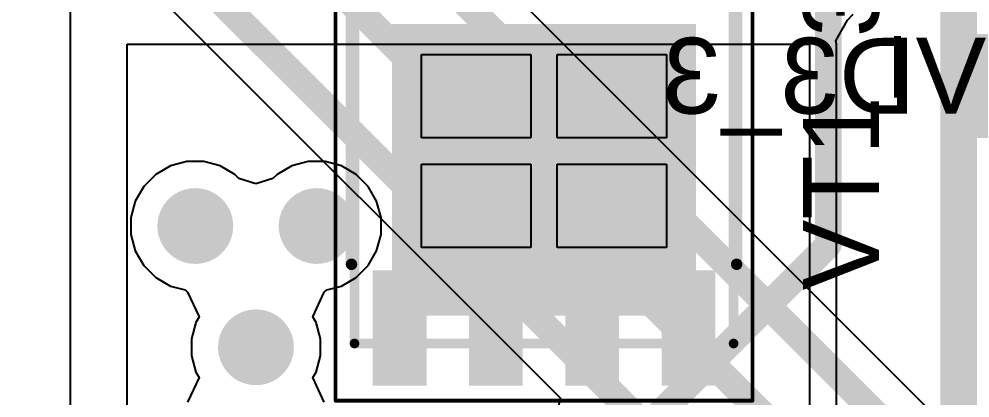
# Model space of a CAD drawing. Header units: inches. Extents: x 0 to 106, y 0 to 106.
# Drawn here: x 71.07 to 83.62, y 68.33 to 73.33 of the extents above; entities that cross this region are included whole.
import ezdxf

# ---------------------------------------------------------------- set-up
doc = ezdxf.new("R2010")
doc.units = ezdxf.units.IN
for name, color, linetype in [('Board Shape', 56, 'Continuous'), ('Bottom Layer', 5, 'Continuous'), ('Bottom Overlay', 54, 'Continuous'), ('Layer 1', 16, 'Continuous'), ('Layer 2', 76, 'Continuous'), ('Mechanical 13', 56, 'Continuous'), ('Mechanical 15', 56, 'Continuous'), ('Top Layer', 1, 'Continuous'), ('Top Overlay', 2, 'Continuous'), ('Top Paste', 8, 'Continuous'), ('Top Solder', 216, 'Continuous'), ('Via Holes', 16, 'Continuous')]:
    doc.layers.add(name, color=color, linetype=linetype)
doc.styles.add('Arial', font='', dxfattribs={"height": 0.2})
doc.styles.get('Arial').set_extended_font_data('Arial')

# ---------------------------------------------------------------- blocks, each defined once
blk = doc.blocks.new('PQFN_5_6_201')
at = {"layer": 'Top Layer'}
for points in [[(-3.455, 2.21), (-2.035, 2.21), (-2.035, 1.6), (-3.455, 1.6)], [(3.455, 1.6), (2.035, 1.6), (2.035, 2.21), (3.455, 2.21)], [(-1.215, 1.955), (2.535, 1.955), (2.535, -1.955), (-1.215, -1.955)], [(-3.455, 0.94), (-2.035, 0.94), (-2.035, 0.33), (-3.455, 0.33)], [(3.455, 0.33), (2.035, 0.33), (2.035, 0.94), (3.455, 0.94)], [(-3.455, -0.33), (-2.035, -0.33), (-2.035, -0.94), (-3.455, -0.94)], [(3.455, -0.94), (2.035, -0.94), (2.035, -0.33), (3.455, -0.33)], [(-3.455, -1.6), (-2.035, -1.6), (-2.035, -2.21), (-3.455, -2.21)], [(3.455, -2.21), (2.035, -2.21), (2.035, -1.6), (3.455, -1.6)]]:
    blk.add_hatch(color=1, dxfattribs=at).paths.add_polyline_path(points)
at = {"layer": 'Top Paste'}
for points in [[(-3.455, 2.21), (-2.035, 2.21), (-2.035, 1.6), (-3.455, 1.6)], [(3.455, 1.6), (2.035, 1.6), (2.035, 2.21), (3.455, 2.21)], [(-3.455, 0.94), (-2.035, 0.94), (-2.035, 0.33), (-3.455, 0.33)], [(3.455, 0.33), (2.035, 0.33), (2.035, 0.94), (3.455, 0.94)], [(-3.455, -0.33), (-2.035, -0.33), (-2.035, -0.94), (-3.455, -0.94)], [(3.455, -0.94), (2.035, -0.94), (2.035, -0.33), (3.455, -0.33)], [(-3.455, -1.6), (-2.035, -1.6), (-2.035, -2.21), (-3.455, -2.21)], [(3.455, -2.21), (2.035, -2.21), (2.035, -1.6), (3.455, -1.6)]]:
    blk.add_hatch(color=8, dxfattribs=at).paths.add_polyline_path(points)
at = {"layer": 'Top Solder'}
for points in [[(-3.505, 2.26), (-1.985, 2.26), (-1.985, 1.55), (-3.505, 1.55)], [(3.505, 1.55), (1.985, 1.55), (1.985, 2.26), (3.505, 2.26)], [(-1.265, 2.005), (2.585, 2.005), (2.585, -2.005), (-1.265, -2.005)], [(-3.505, 0.99), (-1.985, 0.99), (-1.985, 0.28), (-3.505, 0.28)], [(3.505, 0.28), (1.985, 0.28), (1.985, 0.99), (3.505, 0.99)], [(-3.505, -0.28), (-1.985, -0.28), (-1.985, -0.99), (-3.505, -0.99)], [(3.505, -0.99), (1.985, -0.99), (1.985, -0.28), (3.505, -0.28)], [(-3.505, -1.55), (-1.985, -1.55), (-1.985, -2.26), (-3.505, -2.26)], [(3.505, -2.26), (1.985, -2.26), (1.985, -1.55), (3.505, -1.55)]]:
    blk.add_hatch(color=216, dxfattribs=at).paths.add_polyline_path(points)
at = {"layer": 'Mechanical 13'}
for points in [[(2.95, 2.5, 0.127, 0.127, 0), (-2.95, 2.5, 0.127, 0.127, 0)], [(-2.95, -2.5, 0.127, 0.127, 0), (-2.95, 2.5, 0.127, 0.127, 0)], [(2.95, -2.5, 0.127, 0.127, 0), (2.95, 2.5, 0.127, 0.127, 0)], [(2.95, -2.5, 0.127, 0.127, 0), (-2.95, -2.5, 0.127, 0.127, 0)]]:
    blk.add_lwpolyline(points, format="xyseb", dxfattribs=at)
for points in [[(-2.982, 2.5, 0.0635, 0.0635, 1), (-2.918, 2.5, 0.0635, 0.0635, 1)], [(-2.982, 2.5, 0.0635, 0.0635, 1), (-2.918, 2.5, 0.0635, 0.0635, 1)], [(2.918, 2.5, 0.0635, 0.0635, 1), (2.982, 2.5, 0.0635, 0.0635, 1)], [(2.918, 2.5, 0.0635, 0.0635, 1), (2.982, 2.5, 0.0635, 0.0635, 1)], [(-3.805, 1.905, 0.2, 0.2, 1), (-4.005, 1.905, 0.2, 0.2, 1)], [(-4.055, 1.905, 0.1, 0.1, 1), (-3.955, 1.905, 0.1, 0.1, 1)], [(-3.855, 1.905, 0.1, 0.1, 1), (-3.755, 1.905, 0.1, 0.1, 1)], [(-2.982, -2.5, 0.0635, 0.0635, 1), (-2.918, -2.5, 0.0635, 0.0635, 1)], [(-2.982, -2.5, 0.0635, 0.0635, 1), (-2.918, -2.5, 0.0635, 0.0635, 1)], [(2.918, -2.5, 0.0635, 0.0635, 1), (2.982, -2.5, 0.0635, 0.0635, 1)], [(2.918, -2.5, 0.0635, 0.0635, 1), (2.982, -2.5, 0.0635, 0.0635, 1)]]:
    blk.add_lwpolyline(points, format="xyseb", close=True, dxfattribs=at)
at = {"layer": 'Mechanical 15'}
for points in [[(3.705, 2.75, 0.05, 0.05, 0), (-3.705, 2.75, 0.05, 0.05, 0)], [(-3.705, -2.75, 0.05, 0.05, 0), (-3.705, 2.75, 0.05, 0.05, 0)], [(3.705, -2.75, 0.05, 0.05, 0), (3.705, 2.75, 0.05, 0.05, 0)], [(3.705, -2.75, 0.05, 0.05, 0), (-3.705, -2.75, 0.05, 0.05, 0)]]:
    blk.add_lwpolyline(points, format="xyseb", dxfattribs=at)
for points in [[(-3.717, 2.75, 0.025, 0.025, 1), (-3.692, 2.75, 0.025, 0.025, 1)], [(-3.717, 2.75, 0.025, 0.025, 1), (-3.692, 2.75, 0.025, 0.025, 1)], [(3.692, 2.75, 0.025, 0.025, 1), (3.717, 2.75, 0.025, 0.025, 1)], [(3.692, 2.75, 0.025, 0.025, 1), (3.717, 2.75, 0.025, 0.025, 1)], [(-3.717, -2.75, 0.025, 0.025, 1), (-3.692, -2.75, 0.025, 0.025, 1)], [(-3.717, -2.75, 0.025, 0.025, 1), (-3.692, -2.75, 0.025, 0.025, 1)], [(3.692, -2.75, 0.025, 0.025, 1), (3.717, -2.75, 0.025, 0.025, 1)], [(3.692, -2.75, 0.025, 0.025, 1), (3.717, -2.75, 0.025, 0.025, 1)]]:
    blk.add_lwpolyline(points, format="xyseb", close=True, dxfattribs=at)
at = {"layer": 'Top Overlay'}
for points in [[(1.905, 2.54, 0.15, 0.15, 0), (-1.651, 2.54, 0.15, 0.15, 0)], [(1.905, -2.54, 0.15, 0.15, 0), (-1.651, -2.54, 0.15, 0.15, 0)]]:
    blk.add_lwpolyline(points, format="xyseb", dxfattribs=at)
for points in [[(-1.689, 2.54, 0.075, 0.075, 1), (-1.613, 2.54, 0.075, 0.075, 1)], [(1.867, 2.54, 0.075, 0.075, 1), (1.943, 2.54, 0.075, 0.075, 1)], [(-3.805, 1.905, 0.2, 0.2, 1), (-4.005, 1.905, 0.2, 0.2, 1)], [(-4.055, 1.905, 0.1, 0.1, 1), (-3.955, 1.905, 0.1, 0.1, 1)], [(-3.855, 1.905, 0.1, 0.1, 1), (-3.755, 1.905, 0.1, 0.1, 1)], [(-1.689, -2.54, 0.075, 0.075, 1), (-1.613, -2.54, 0.075, 0.075, 1)], [(1.867, -2.54, 0.075, 0.075, 1), (1.943, -2.54, 0.075, 0.075, 1)]]:
    blk.add_lwpolyline(points, format="xyseb", close=True, dxfattribs=at)
at = {"layer": 'Top Paste'}
for p, q in [((-0.865, 0.175), (-0.865, 1.615)), ((-0.865, 1.615), (0.235, 1.615)), ((0.235, 1.615), (0.235, 0.175)), ((0.585, 0.175), (0.585, 1.615)), ((0.585, 1.615), (1.685, 1.615)), ((1.685, 1.615), (1.685, 0.175)), ((0.235, 0.175), (-0.865, 0.175)), ((1.685, 0.175), (0.585, 0.175)), ((-0.865, -1.615), (-0.865, -0.175)), ((-0.865, -0.175), (0.235, -0.175)), ((0.235, -0.175), (0.235, -1.615)), ((0.585, -1.615), (0.585, -0.175)), ((0.585, -0.175), (1.685, -0.175)), ((1.685, -0.175), (1.685, -1.615)), ((0.235, -1.615), (-0.865, -1.615)), ((1.685, -1.615), (0.585, -1.615))]:
    blk.add_line(p, q, dxfattribs=at)

msp = doc.modelspace()

# ---------------------------------------------------------------- hatches: boundary and pattern name
at = {"layer": 'Bottom Layer'}
h = msp.add_hatch(color=5, dxfattribs=at)
edge = h.paths.add_edge_path()
edge.add_arc((73.4, 70.6), 0.5, 0, 360)
h = msp.add_hatch(color=5, dxfattribs=at)
edge = h.paths.add_edge_path()
edge.add_arc((75, 70.6), 0.5, 0, 360)
h = msp.add_hatch(color=5, dxfattribs=at)
edge = h.paths.add_edge_path()
edge.add_arc((74.2, 69), 0.5, 0, 360)
at = {"layer": 'Layer 1'}
h = msp.add_hatch(color=16, dxfattribs=at)
edge = h.paths.add_edge_path()
edge.add_arc((73.4, 70.6), 0.5, 0, 360)
h = msp.add_hatch(color=16, dxfattribs=at)
edge = h.paths.add_edge_path()
edge.add_arc((75, 70.6), 0.5, 0, 360)
h = msp.add_hatch(color=16, dxfattribs=at)
edge = h.paths.add_edge_path()
edge.add_arc((74.2, 69), 0.5, 0, 360)
at = {"layer": 'Layer 2'}
h = msp.add_hatch(color=76, dxfattribs=at)
edge = h.paths.add_edge_path()
edge.add_arc((73.4, 70.6), 0.5, 0, 360)
h = msp.add_hatch(color=76, dxfattribs=at)
edge = h.paths.add_edge_path()
edge.add_arc((75, 70.6), 0.5, 0, 360)
h = msp.add_hatch(color=76, dxfattribs=at)
edge = h.paths.add_edge_path()
edge.add_arc((74.2, 69), 0.5, 0, 360)
at = {"layer": 'Top Layer'}
h = msp.add_hatch(color=1, dxfattribs=at)
edge = h.paths.add_edge_path()
edge.add_arc((73.4, 70.6), 0.5, 0, 360)
h = msp.add_hatch(color=1, dxfattribs=at)
edge = h.paths.add_edge_path()
edge.add_arc((75, 70.6), 0.5, 0, 360)
h = msp.add_hatch(color=1, dxfattribs=at)
edge = h.paths.add_edge_path()
edge.add_arc((74.2, 69), 0.5, 0, 360)
at = {"layer": 'Via Holes'}
h = msp.add_hatch(color=7, dxfattribs=at)
edge = h.paths.add_edge_path()
edge.add_arc((73.4, 70.6), 0.25, 0, 360)
h = msp.add_hatch(color=7, dxfattribs=at)
edge = h.paths.add_edge_path()
edge.add_arc((75, 70.6), 0.25, 0, 360)
h = msp.add_hatch(color=7, dxfattribs=at)
edge = h.paths.add_edge_path()
edge.add_arc((74.2, 69), 0.25, 0, 360)

# ---------------------------------------------------------------- linework, layer by layer
at = {"layer": 'Board Shape'}
msp.add_lwpolyline([(68.125, 103.796, 0.2, 0.2, -0.680616), (76.614, 5.551, 0.2, 0.2, 0)], format="xyseb", dxfattribs=at)
at = {"layer": 'Bottom Layer'}
for points in [[(83.6, 67.172, 0.75, 0.75, 0), (83.6, 78, 0.75, 0.75, 0)], [(81.75, 70.35, 0.35, 0.35, 0), (81.75, 74.635, 0.35, 0.35, 0)], [(78.625, 67.225, 0.35, 0.35, 0), (81.75, 70.35, 0.35, 0.35, 0)]]:
    msp.add_lwpolyline(points, format="xyseb", dxfattribs=at)
msp.add_lwpolyline([(81.662, 70.35, 0.175, 0.175, 1), (81.837, 70.35, 0.175, 0.175, 1)], format="xyseb", close=True, dxfattribs=at)
msp.add_lwpolyline([(81.662, 70.35, 0.175, 0.175, 1), (81.837, 70.35, 0.175, 0.175, 1)], format="xyseb", close=True, dxfattribs=at)
at = {"layer": 'Layer 1'}
for p, q in [((71.293, 75.25), (78.211, 68.332)), ((84.164, 67.093), (76.464, 74.793)), ((78.211, 68.332), (78.128, 67.92))]:
    msp.add_line(p, q, dxfattribs=at)
for points in [[(70.55, 76.75, 0.35, 0.35, 0), (82, 65.3, 0.35, 0.35, 0)], [(75.775, 74.725, 0.35, 0.35, 0), (83.95, 66.55, 0.35, 0.35, 0)], [(75.025, 73.975, 0.35, 0.35, 0), (83, 66, 0.35, 0.35, 0)]]:
    msp.add_lwpolyline(points, format="xyseb", dxfattribs=at)
at = {"layer": 'Layer 2'}
for p, q in [((73.072, 71.392), (72.878, 71.28)), ((73.288, 71.45), (73.072, 71.392)), ((73.512, 71.45), (73.288, 71.45)), ((73.728, 71.392), (73.512, 71.45)), ((73.922, 71.28), (73.728, 71.392)), ((74.672, 71.392), (74.478, 71.28)), ((74.888, 71.45), (74.672, 71.392)), ((75.112, 71.45), (74.888, 71.45)), ((75.328, 71.392), (75.112, 71.45)), ((75.522, 71.28), (75.328, 71.392)), ((72.878, 71.28), (72.72, 71.122)), ((73.976, 71.226), (73.922, 71.28)), ((74.478, 71.28), (74.424, 71.226)), ((75.68, 71.122), (75.522, 71.28)), ((72.72, 71.122), (72.608, 70.928)), ((74.2, 71.158), (73.976, 71.226)), ((74.424, 71.226), (74.2, 71.158)), ((75.792, 70.928), (75.68, 71.122)), ((72.608, 70.928), (72.55, 70.712)), ((75.85, 70.712), (75.792, 70.928)), ((72.55, 70.712), (72.55, 70.488)), ((75.85, 70.488), (75.85, 70.712)), ((72.55, 70.488), (72.608, 70.272)), ((75.792, 70.272), (75.85, 70.488)), ((72.608, 70.272), (72.72, 70.078)), ((75.68, 70.078), (75.792, 70.272)), ((72.72, 70.078), (72.878, 69.92)), ((75.522, 69.92), (75.68, 70.078)), ((72.878, 69.92), (73.072, 69.808)), ((75.328, 69.808), (75.522, 69.92)), ((73.072, 69.808), (73.267, 69.756)), ((73.267, 69.756), (73.299, 69.726)), ((75.101, 69.726), (75.133, 69.756)), ((75.133, 69.756), (75.328, 69.808)), ((73.299, 69.726), (73.449, 69.4)), ((74.951, 69.4), (75.101, 69.726)), ((73.449, 69.4), (73.408, 69.328)), ((74.992, 69.328), (74.951, 69.4)), ((73.408, 69.328), (73.35, 69.112)), ((75.05, 69.112), (74.992, 69.328)), ((73.35, 69.112), (73.35, 68.888)), ((75.05, 68.888), (75.05, 69.112)), ((73.35, 68.888), (73.408, 68.672)), ((74.992, 68.672), (75.05, 68.888)), ((73.408, 68.672), (73.449, 68.6)), ((74.951, 68.6), (74.992, 68.672)), ((73.449, 68.6), (73.299, 68.274)), ((75.101, 68.274), (74.951, 68.6))]:
    msp.add_line(p, q, dxfattribs=at)
at = {"layer": 'Top Layer'}
for p, q in [((71.75, 74), (71.75, 61.75)), ((82.002, 73.314), (82.079, 73.393)), ((81.848, 73.043), (82.002, 73.314)), ((72.5, 61.5), (72.5, 73)), ((72.5, 73), (81.5, 73)), ((81.5, 73), (81.5, 65.686)), ((81.857, 73), (81.848, 73.043)), ((81.857, 65.686), (81.857, 73))]:
    msp.add_line(p, q, dxfattribs=at)

# ---------------------------------------------------------------- block references
at = {"rotation": 270}
msp.add_blockref('PQFN_5_6_201', (78, 72), dxfattribs=at)

# ---------------------------------------------------------------- texts
at = {"layer": 'Bottom Overlay', "style": 'Arial', "text_generation_flag": 2}
msp.add_text('VD3_3', height=1, dxfattribs=at).set_placement((83.833, 72.083))
at = {"layer": 'Top Overlay', "style": 'Arial'}
msp.add_text('VT1_3', height=1, rotation=90, dxfattribs=at).set_placement((82.417, 69.751))

doc.saveas('drawing.dxf')
